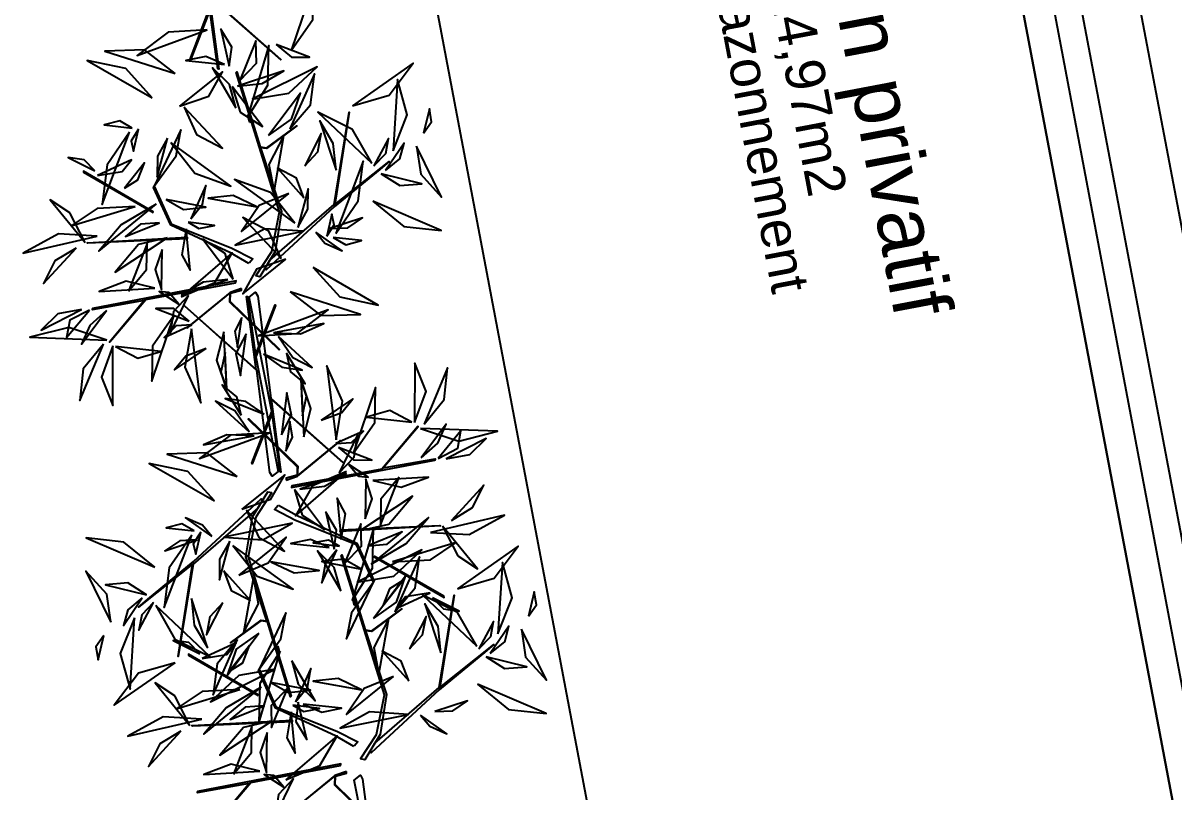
# Model space of a CAD drawing. Header units: centimetres. Extents: x 197412 to 267601, y -375791 to -305433.
# Drawn here: x 205779 to 208763, y -350293 to -348300 of the extents above; entities that cross this region are included whole.
import ezdxf

# ---------------------------------------------------------------- set-up
doc = ezdxf.new("R2010")
doc.units = ezdxf.units.CM
doc.layers.add('3-BAT C-Niveau 0', color=250, linetype='Continuous')
doc.styles.add('Helvetica', font='arial.ttf')

# ---------------------------------------------------------------- blocks, each defined once
blk = doc.blocks.new('Groupe-222-1')
at = {"linetype": 'Continuous', "flags": 128}
blk.add_lwpolyline([(12400.7, -47639.01), (12382, -47622.47), (12384.52, -47641.37), (12384.28, -47641.35), (12382.22, -47626.13), (12377.09, -47639.2), (12377, -47639.03), (12382.16, -47625.7), (12376.33, -47596.03), (12377.94, -47594.76), (12378.49, -47595.73), (12381.89, -47622.18), (12400.52, -47638.83)], close=True, dxfattribs=at)
at = {"linetype": 'Continuous'}
for points in [[(12403.26, -47636.56, -207.25), (12408.87, -47628.51, -205.29), (12409.04, -47619.44, -201.98), (12409.04, -47619.44, -201.98), (12403.26, -47636.56, -207.25)], [(12381.54, -47631.18, -225.36), (12371.42, -47631.81, -224.7), (12363.39, -47637.89, -224), (12363.39, -47637.89, -224), (12381.54, -47631.18, -225.36)], [(12373.19, -47642.56, -220.85), (12365.27, -47636.41, -221.31), (12355.01, -47636.69, -222.56), (12355.01, -47636.69, -222.56), (12373.19, -47642.56, -220.85)], [(12399.4, -47634.98, -215.21), (12403.35, -47638.25, -213.09), (12408.08, -47638.25, -210.46), (12408.08, -47638.25, -210.46), (12399.4, -47634.98, -215.21)], [(12367.25, -47648.85, -220.09), (12360.39, -47641.26, -220.53), (12350.37, -47639.16, -219.34), (12350.37, -47639.16, -219.34), (12367.25, -47648.85, -220.09)], [(12374.34, -47651.01, -210.57), (12381.91, -47648.42, -206.9), (12385.5, -47642.05, -202.54), (12385.5, -47642.05, -202.54), (12374.34, -47651.01, -210.57)], [(12389.38, -47645.77, -200.44), (12395.8, -47645.07, -199.26), (12401.41, -47641.83, -200.49), (12401.41, -47641.83, -200.49), (12389.38, -47645.77, -200.44)], [(12388.03, -47645.85, -200.73), (12390.05, -47652.54, -197.34), (12395.83, -47656.24, -193.77), (12395.83, -47656.24, -193.77), (12388.03, -47645.85, -200.73)], [(12388.03, -47645.85, -200.73), (12390.05, -47652.54, -197.34), (12395.83, -47656.24, -193.77), (12395.83, -47656.24, -193.77), (12388.03, -47645.85, -200.73)], [(12375.57, -47651.25, -217.22), (12378.76, -47658.33, -219.34), (12385.47, -47661.87, -221.55), (12385.47, -47661.87, -221.55), (12375.57, -47651.25, -217.22)], [(12362.07, -47656.65, -213.12), (12358.83, -47654.8, -210.71), (12354.77, -47655.85, -208.62), (12354.77, -47655.85, -208.62), (12362.07, -47656.65, -213.12)], [(12362.07, -47656.65, -213.12), (12358.83, -47654.8, -210.71), (12354.77, -47655.85, -208.62), (12354.77, -47655.85, -208.62), (12362.07, -47656.65, -213.12)], [(12363.72, -47656.98, -212.09), (12361.8, -47659.98, -209.87), (12362.43, -47662.67, -207.1), (12362.43, -47662.67, -207.1), (12363.72, -47656.98, -212.09)], [(12363.72, -47656.98, -212.09), (12361.8, -47659.98, -209.87), (12362.43, -47662.67, -207.1), (12362.43, -47662.67, -207.1), (12363.72, -47656.98, -212.09)], [(12361.42, -47657.71, -212.64), (12355.57, -47666.16, -211.07), (12354.26, -47676.49, -212.06), (12354.26, -47676.49, -212.06), (12361.42, -47657.71, -212.64)], [(12361.42, -47657.71, -212.64), (12355.57, -47666.16, -211.07), (12354.26, -47676.49, -212.06), (12354.26, -47676.49, -212.06), (12361.42, -47657.71, -212.64)], [(12371.25, -47659.29, -204.62), (12368.63, -47663.98, -205.07), (12368.56, -47669.28, -204.23), (12368.56, -47669.28, -204.23), (12371.25, -47659.29, -204.62)], [(12372.06, -47660.38, -204.31), (12378.35, -47668.37, -204.16), (12387.69, -47671.73, -202.67), (12387.69, -47671.73, -202.67), (12372.06, -47660.38, -204.31)]]:
    blk.add_polyline3d(points, dxfattribs=at)
blk = doc.blocks.new('Groupe-223-1')
at = {"linetype": 'Continuous', "flags": 128}
for points in [[(12394.1, -47695.01), (12398.26, -47688.64), (12400.27, -47678.36), (12389.04, -47642.26), (12389.22, -47642.05), (12395.26, -47661.5), (12396.97, -47661.78), (12404.78, -47656.09), (12396.88, -47661.95), (12395.37, -47661.79), (12400.8, -47678.31), (12399.13, -47688.71), (12397.75, -47690.93), (12414.45, -47676.49), (12418.34, -47652.55), (12414.64, -47676.49), (12428.66, -47665.3), (12426.25, -47667.4), (12414.44, -47677.13), (12396.83, -47693.41), (12396.64, -47692.9), (12397.75, -47690.93), (12395.16, -47695.24)], [(12367.53, -47678.56), (12367.53, -47678.37), (12349.44, -47667.85), (12349.48, -47668.11)], [(12350.59, -47686.5), (12350.37, -47686.38), (12376.34, -47684.96), (12376.32, -47685.35)], [(12390.4, -47698.26), (12387.45, -47699.26), (12376.28, -47708.42), (12376.46, -47708.39), (12387.41, -47699.44), (12387.31, -47701.75), (12399.97, -47714.03), (12400.23, -47714.07), (12387.49, -47701.67), (12387.55, -47699.49), (12390.41, -47698.73)], [(12375.56, -47702.69), (12394.25, -47719.23), (12391.73, -47700.33), (12391.97, -47700.35), (12394.04, -47715.57), (12399.16, -47702.5), (12399.25, -47702.67), (12394.1, -47716), (12399.93, -47745.67), (12398.32, -47746.94), (12397.76, -47745.97), (12394.36, -47719.52), (12375.73, -47702.87)], [(12416.81, -47743.49), (12398.12, -47726.95), (12400.64, -47745.85), (12400.4, -47745.83), (12398.33, -47730.6), (12393.21, -47743.68), (12393.12, -47743.51), (12398.27, -47730.18), (12392.44, -47700.51), (12394.05, -47699.24), (12394.61, -47700.21), (12398.01, -47726.66), (12416.64, -47743.31)], [(12401.97, -47747.92), (12404.92, -47746.92), (12416.09, -47737.76), (12415.91, -47737.79), (12404.96, -47746.74), (12405.06, -47744.43), (12392.4, -47732.15), (12392.14, -47732.11), (12404.88, -47744.51), (12404.82, -47746.69), (12401.96, -47747.45)], [(12398.27, -47751.17), (12394.11, -47757.54), (12392.1, -47767.82), (12403.33, -47803.92), (12403.15, -47804.12), (12397.11, -47784.68), (12395.4, -47784.4), (12387.59, -47790.09), (12395.49, -47784.23), (12397, -47784.39), (12391.57, -47767.87), (12393.24, -47757.47), (12394.62, -47755.25), (12377.92, -47769.69), (12374.03, -47793.63), (12377.73, -47769.69), (12363.71, -47780.88), (12366.12, -47778.78), (12377.93, -47769.05), (12395.54, -47752.77), (12395.73, -47753.28), (12394.62, -47755.25), (12397.21, -47750.94)], [(12441.78, -47759.68), (12442, -47759.8), (12416.02, -47761.22), (12416.05, -47760.83)], [(12421.29, -47820.23), (12425.45, -47813.86), (12427.46, -47803.58), (12416.23, -47767.48), (12416.41, -47767.28), (12422.45, -47786.72), (12424.16, -47787), (12431.97, -47781.32), (12424.07, -47787.17), (12422.56, -47787.01), (12427.99, -47803.54), (12426.32, -47813.93), (12424.94, -47816.15), (12441.64, -47801.72), (12445.53, -47777.77), (12441.83, -47801.71), (12455.85, -47790.52), (12453.44, -47792.63), (12441.63, -47802.35), (12424.02, -47818.63), (12423.83, -47818.13), (12424.94, -47816.15), (12422.35, -47820.46)], [(12424.84, -47767.62), (12424.84, -47767.81), (12442.93, -47778.33), (12442.89, -47778.07)], [(12394.72, -47803.78), (12394.72, -47803.59), (12376.63, -47793.07), (12376.67, -47793.34)], [(12377.78, -47811.72), (12377.56, -47811.6), (12403.53, -47810.18), (12403.51, -47810.57)], [(12417.59, -47823.48), (12414.64, -47824.48), (12403.47, -47833.64), (12403.65, -47833.61), (12414.6, -47824.66), (12414.5, -47826.97), (12427.16, -47839.25), (12427.42, -47839.29), (12414.68, -47826.89), (12414.74, -47824.71), (12417.6, -47823.95)], [(12444, -47868.72), (12425.31, -47852.17), (12427.83, -47871.07), (12427.59, -47871.05), (12425.52, -47855.83), (12420.4, -47868.9), (12420.31, -47868.73), (12425.46, -47855.4), (12419.63, -47825.73), (12421.24, -47824.46), (12421.8, -47825.43), (12425.2, -47851.88), (12443.83, -47868.53)]]:
    blk.add_lwpolyline(points, close=True, dxfattribs=at)
for points in [[(12392.34, -47691.76), (12387.55, -47689.02), (12372.07, -47681.88), (12367.6, -47672.08), (12367.77, -47671.74), (12372.14, -47681.48), (12387.92, -47687.78), (12393.36, -47690.59), (12392.44, -47691.72)], [(12351.82, -47703.67), (12365.3, -47701.32), (12356.18, -47712.14), (12356.32, -47712.08), (12365.61, -47701.1), (12388.87, -47696.75), (12389, -47696.31), (12351.83, -47703.45), (12351.71, -47703.69), (12351.78, -47703.68)], [(12440.55, -47742.51), (12427.07, -47744.86), (12436.19, -47734.04), (12436.05, -47734.09), (12426.76, -47745.08), (12403.5, -47749.43), (12403.37, -47749.87), (12440.54, -47742.73), (12440.66, -47742.49), (12440.59, -47742.5)], [(12400.03, -47754.41), (12404.82, -47757.15), (12420.3, -47764.3), (12424.77, -47774.1), (12424.6, -47774.44), (12420.23, -47764.7), (12404.45, -47758.4), (12399.01, -47755.59), (12399.93, -47754.46)], [(12419.53, -47816.99), (12414.74, -47814.25), (12399.26, -47807.1), (12394.79, -47797.3), (12394.96, -47796.96), (12399.33, -47806.7), (12415.11, -47813), (12420.55, -47815.81), (12419.63, -47816.94)], [(12379.01, -47828.89), (12392.49, -47826.54), (12383.37, -47837.36), (12383.51, -47837.31), (12392.8, -47826.32), (12416.06, -47821.97), (12416.19, -47821.53), (12379.02, -47828.67), (12378.9, -47828.91), (12378.97, -47828.9)]]:
    blk.add_lwpolyline(points, dxfattribs=at)
at = {"linetype": 'Continuous'}
for points in [[(12387.23, -47640.66, -183.73), (12387.87, -47635.67, -181.29), (12385.05, -47630.99, -179.52), (12385.05, -47630.99, -179.52), (12387.23, -47640.66, -183.73)], [(12389.94, -47644.37, -194.21), (12394.31, -47639.84, -192.81), (12394.17, -47634.08, -190.06), (12394.17, -47634.08, -190.06), (12389.94, -47644.37, -194.21)], [(12389.94, -47644.37, -194.21), (12394.31, -47639.84, -192.81), (12394.17, -47634.08, -190.06), (12394.17, -47634.08, -190.06), (12389.94, -47644.37, -194.21)], [(12391.93, -47653.91, -206.43), (12397.21, -47645.51, -204.4), (12397.47, -47635.25, -204.36), (12397.47, -47635.25, -204.36), (12391.93, -47653.91, -206.43)], [(12391.93, -47653.91, -206.43), (12397.21, -47645.51, -204.4), (12397.47, -47635.25, -204.36), (12397.47, -47635.25, -204.36), (12391.93, -47653.91, -206.43)], [(12385.98, -47640.17, -183.47), (12381.14, -47638.09, -183.7), (12376.02, -47639.11, -184.07), (12376.02, -47639.11, -184.07), (12385.98, -47640.17, -183.47)], [(12385.98, -47640.17, -183.47), (12381.14, -47638.09, -183.7), (12376.02, -47639.11, -184.07), (12376.02, -47639.11, -184.07), (12385.98, -47640.17, -183.47)], [(12388.95, -47651.4, -199.98), (12387.28, -47645.36, -200.36), (12382.9, -47641.06, -199.46), (12382.9, -47641.06, -199.46), (12388.95, -47651.4, -199.98)], [(12393.19, -47649.2, -194.97), (12402.69, -47647.58, -192.57), (12409.99, -47640.78, -191.31), (12409.99, -47640.78, -191.31), (12393.19, -47649.2, -194.97)], [(12419.18, -47650.88, -215.07), (12428.7, -47648.15, -213.8), (12434.94, -47639.87, -214.42), (12434.94, -47639.87, -214.42), (12419.18, -47650.88, -215.07)], [(12402.97, -47656.89, -201.48), (12408.27, -47650.63, -202.35), (12409.34, -47642.58, -201.76), (12409.34, -47642.58, -201.76), (12402.97, -47656.89, -201.48)], [(12429.7, -47662.55, -228.35), (12433.37, -47653.25, -229.1), (12430.85, -47644.04, -232.12), (12430.85, -47644.04, -232.12), (12429.7, -47662.55, -228.35)], [(12397.44, -47658.57, -207.16), (12403.37, -47654.39, -205.48), (12405.71, -47647.58, -203.83), (12405.71, -47647.58, -203.83), (12397.44, -47658.57, -207.16)], [(12397.44, -47658.57, -207.16), (12403.37, -47654.39, -205.48), (12405.71, -47647.58, -203.83), (12405.71, -47647.58, -203.83), (12397.44, -47658.57, -207.16)], [(12392.45, -47655.15, -203.84), (12392.67, -47655.05, -203.87), (12392.22, -47653.37, -202.04), (12392.01, -47653.47, -202.02), (12392.45, -47655.15, -203.84)], [(12424.2, -47665.75, -228.97), (12419.2, -47657.04, -227.8), (12410.2, -47652.51, -227.09), (12410.2, -47652.51, -227.09), (12424.2, -47665.75, -228.97)], [(12437.63, -47657.99, -211.21), (12439.69, -47655.04, -209.03), (12439.12, -47651.65, -206.71), (12439.12, -47651.65, -206.71), (12437.63, -47657.99, -211.21)], [(12437.63, -47657.99, -211.21), (12439.69, -47655.04, -209.03), (12439.12, -47651.65, -206.71), (12439.12, -47651.65, -206.71), (12437.63, -47657.99, -211.21)], [(12367.77, -47671.74, -197.23), (12373.44, -47663.86, -194.28), (12374.71, -47657.12, -188.42), (12374.71, -47657.12, -188.42), (12367.77, -47671.74, -197.23)], [(12414.93, -47667.54, -196.26), (12414.21, -47660.67, -195.05), (12410.73, -47654.82, -196.39), (12410.73, -47654.82, -196.39), (12414.93, -47667.54, -196.26)], [(12401.4, -47658.63, -188.89), (12397.53, -47666.13, -185.79), (12398.84, -47673.09, -181.22), (12398.84, -47673.09, -181.22), (12401.4, -47658.63, -188.89)], [(12406.8, -47666.42, -195.33), (12410.18, -47662.81, -195.1), (12411.06, -47658.09, -194.26), (12411.06, -47658.09, -194.26), (12406.8, -47666.42, -195.33)], [(12424.74, -47666.48, -229.3), (12427.83, -47663.28, -228.25), (12428.53, -47659.34, -226.49), (12428.53, -47659.34, -226.49), (12424.74, -47666.48, -229.3)], [(12427.71, -47667.69, -232.75), (12431.45, -47664.62, -233.5), (12432.55, -47660.57, -235.42), (12432.55, -47660.57, -235.42), (12427.71, -47667.69, -232.75)], [(12435.8, -47661.38, -212.86), (12436.86, -47668.65, -209.91), (12442.27, -47674.61, -208.14), (12442.27, -47674.61, -208.14), (12435.8, -47661.38, -212.86)], [(12435.8, -47661.38, -212.86), (12436.86, -47668.65, -209.91), (12442.27, -47674.61, -208.14), (12442.27, -47674.61, -208.14), (12435.8, -47661.38, -212.86)], [(12352.41, -47667.75, -211.6), (12349.6, -47664.86, -211.07), (12345.5, -47664.28, -211.1), (12345.5, -47664.28, -211.1), (12352.41, -47667.75, -211.6)], [(12353.05, -47668.99, -202.5), (12359.45, -47667.97, -200.11), (12361.87, -47664.92, -195.35), (12361.87, -47664.92, -195.35), (12353.05, -47668.99, -202.5)], [(12360.1, -47672.23, -218.46), (12363.56, -47670.08, -216.39), (12365.29, -47665.64, -215.43), (12365.29, -47665.64, -215.43), (12360.1, -47672.23, -218.46)], [(12414.84, -47683.99, -212.64), (12420.69, -47675.54, -211.07), (12421.99, -47665.21, -212.06), (12421.99, -47665.21, -212.06), (12414.84, -47683.99, -212.64)], [(12414.84, -47683.99, -212.64), (12420.69, -47675.54, -211.07), (12421.99, -47665.21, -212.06), (12421.99, -47665.21, -212.06), (12414.84, -47683.99, -212.64)], [(12406.56, -47674.72, -184.69), (12404.64, -47669.65, -183.17), (12399.72, -47667.09, -181.63), (12399.72, -47667.09, -181.63), (12406.56, -47674.72, -184.69)], [(12426.61, -47668.5, -232.48), (12431.42, -47671.57, -232.45), (12437.18, -47671.1, -231.83), (12437.18, -47671.1, -231.83), (12426.61, -47668.5, -232.48)], [(12377.25, -47680.2, -202.12), (12380.29, -47676.37, -201.54), (12381.16, -47671.57, -202.14), (12381.16, -47671.57, -202.14), (12377.25, -47680.2, -202.12)], [(12404.2, -47681.32, -204.31), (12397.9, -47673.33, -204.16), (12388.56, -47669.97, -202.67), (12388.56, -47669.97, -202.67), (12404.2, -47681.32, -204.31)], [(12349.87, -47686.3, -214.21), (12345.91, -47678.62, -211.43), (12340.82, -47675.24, -206.15), (12340.82, -47675.24, -206.15), (12349.87, -47686.3, -214.21)], [(12370.85, -47675.19, -199.77), (12375.42, -47677.74, -197.57), (12381.13, -47677.16, -196.35), (12381.13, -47677.16, -196.35), (12370.85, -47675.19, -199.77)], [(12394.37, -47677.06, -185.42), (12388.27, -47674.19, -185.31), (12381.8, -47674.83, -184.01), (12381.8, -47674.83, -184.01), (12394.37, -47677.06, -185.42)], [(12402.65, -47673.61, -205.3), (12395.01, -47676.76, -204.92), (12390.42, -47683.47, -203.9), (12390.42, -47683.47, -203.9), (12402.65, -47673.61, -205.3)], [(12405, -47682.41, -204.62), (12407.62, -47677.72, -205.07), (12407.7, -47672.42, -204.23), (12407.7, -47672.42, -204.23), (12405, -47682.41, -204.62)], [(12362.81, -47677.03, -221.24), (12353, -47677.53, -218.96), (12346.28, -47682.03, -214.31), (12346.28, -47682.03, -214.31), (12362.81, -47677.03, -221.24)], [(12368.33, -47676.43, -210.1), (12359.25, -47681.76, -209.96), (12353.46, -47688.57, -205.95), (12353.46, -47688.57, -205.95), (12368.33, -47676.43, -210.1)], [(12424.44, -47675.64, -223.66), (12432.46, -47682.19, -222.36), (12442.21, -47683.26, -219.58), (12442.21, -47683.26, -219.58), (12424.44, -47675.64, -223.66)], [(12369.17, -47681.24, -207.72), (12364.2, -47681.62, -206.62), (12360.3, -47684.81, -205.86), (12360.3, -47684.81, -205.86), (12369.17, -47681.24, -207.72)], [(12376.55, -47681.1, -202.35), (12379.37, -47682.69, -200.21), (12383.42, -47681.97, -199.09), (12383.42, -47681.97, -199.09), (12376.55, -47681.1, -202.35)], [(12400.69, -47690.45, -217.22), (12397.5, -47683.37, -219.34), (12390.79, -47679.83, -221.55), (12390.79, -47679.83, -221.55), (12400.69, -47690.45, -217.22)], [(12412.53, -47684.72, -212.09), (12414.46, -47681.72, -209.87), (12413.82, -47679.03, -207.1), (12413.82, -47679.03, -207.1), (12412.53, -47684.72, -212.09)], [(12412.53, -47684.72, -212.09), (12414.46, -47681.72, -209.87), (12413.82, -47679.03, -207.1), (12413.82, -47679.03, -207.1), (12412.53, -47684.72, -212.09)], [(12413.34, -47682.74, -172.05), (12417.98, -47682.53, -171.7), (12421.82, -47679.91, -172.02), (12421.82, -47679.91, -172.02), (12413.34, -47682.74, -172.05)], [(12413.34, -47682.74, -172.05), (12417.98, -47682.53, -171.7), (12421.82, -47679.91, -172.02), (12421.82, -47679.91, -172.02), (12413.34, -47682.74, -172.05)], [(12352.96, -47684.67, -223.19), (12342.95, -47684.1, -225.59), (12333.78, -47689.12, -225.79), (12333.78, -47689.12, -225.79), (12352.96, -47684.67, -223.19)], [(12352.96, -47684.67, -223.19), (12342.95, -47684.1, -225.59), (12333.78, -47689.12, -225.79), (12333.78, -47689.12, -225.79), (12352.96, -47684.67, -223.19)], [(12376.09, -47682.81, -198.87), (12374.98, -47689.54, -195.41), (12377.12, -47693.55, -190.33), (12377.12, -47693.55, -190.33), (12376.09, -47682.81, -198.87)], [(12406.51, -47683.44, -176.08), (12396.43, -47682.77, -174.79), (12388.8, -47687.04, -170.69), (12388.8, -47687.04, -170.69), (12406.51, -47683.44, -176.08)], [(12409.64, -47683.63, -171.59), (12412.04, -47686.54, -169.03), (12416.49, -47688.49, -167.96), (12416.49, -47688.49, -167.96), (12409.64, -47683.63, -171.59)], [(12371.13, -47685.16, -233.25), (12363.75, -47686.83, -238.65), (12357.63, -47694.05, -241.93), (12357.63, -47694.05, -241.93), (12371.13, -47685.16, -233.25)], [(12361.12, -47698.99, -189.87), (12365.82, -47693.34, -186.93), (12365.93, -47686.56, -183.27), (12365.93, -47686.56, -183.27), (12361.12, -47698.99, -189.87)], [(12388.22, -47695.85, -200.73), (12386.21, -47689.16, -197.34), (12380.42, -47685.46, -193.77), (12380.42, -47685.46, -193.77), (12388.22, -47695.85, -200.73)], [(12388.22, -47695.85, -200.73), (12386.21, -47689.16, -197.34), (12380.42, -47685.46, -193.77), (12380.42, -47685.46, -193.77), (12388.22, -47695.85, -200.73)], [(12414.19, -47685.05, -213.12), (12417.42, -47686.9, -210.71), (12421.48, -47685.85, -208.62), (12421.48, -47685.85, -208.62), (12414.19, -47685.05, -213.12)], [(12414.19, -47685.05, -213.12), (12417.42, -47686.9, -210.71), (12421.48, -47685.85, -208.62), (12421.48, -47685.85, -208.62), (12414.19, -47685.05, -213.12)], [(12347.52, -47687.78, -215.73), (12342.05, -47691.13, -216.78), (12339.11, -47696.96, -215.22), (12339.11, -47696.96, -215.22), (12347.52, -47687.78, -215.73)], [(12347.52, -47687.78, -215.73), (12342.05, -47691.13, -216.78), (12339.11, -47696.96, -215.22), (12339.11, -47696.96, -215.22), (12347.52, -47687.78, -215.73)], [(12369.86, -47688.17, -229.03), (12368.07, -47693.36, -227.48), (12369.69, -47698.51, -225.66), (12369.69, -47698.51, -225.66), (12369.86, -47688.17, -229.03)], [(12374.75, -47700.45, -178.9), (12383.52, -47696.74, -176.01), (12388, -47689.01, -172.29), (12388, -47689.01, -172.29), (12374.75, -47700.45, -178.9)], [(12374.75, -47700.45, -178.9), (12383.52, -47696.74, -176.01), (12388, -47689.01, -172.29), (12388, -47689.01, -172.29), (12374.75, -47700.45, -178.9)], [(12401.91, -47690.69, -210.57), (12394.34, -47693.28, -206.9), (12390.75, -47699.65, -202.54), (12390.75, -47699.65, -202.54), (12401.91, -47690.69, -210.57)], [(12409, -47692.85, -220.09), (12415.87, -47700.44, -220.53), (12425.88, -47702.54, -219.34), (12425.88, -47702.54, -219.34), (12409, -47692.85, -220.09)], [(12386.87, -47695.93, -200.44), (12380.46, -47696.63, -199.26), (12374.84, -47699.87, -200.49), (12374.84, -47699.87, -200.49), (12386.87, -47695.93, -200.44)], [(12367.94, -47698.15, -200.41), (12360.55, -47696.37, -200.32), (12353.48, -47699.01, -200.54), (12353.48, -47699.01, -200.54), (12367.94, -47698.15, -200.41)], [(12374.17, -47702.32, -177.75), (12371.59, -47699.28, -175.38), (12369.1, -47699.02, -172.12), (12369.1, -47699.02, -172.12), (12374.17, -47702.32, -177.75)], [(12403.06, -47699.14, -220.85), (12410.98, -47705.29, -221.31), (12421.24, -47705.01, -222.56), (12421.24, -47705.01, -222.56), (12403.06, -47699.14, -220.85)], [(12376.67, -47700.11, -207.06), (12372.78, -47704.23, -208.24), (12371.92, -47709.94, -209.24), (12371.92, -47709.94, -209.24), (12376.67, -47700.11, -207.06)], [(12348.92, -47703.73, -174.84), (12342.8, -47704.87, -175.45), (12338.49, -47709.05, -176.76), (12338.49, -47709.05, -176.76), (12348.92, -47703.73, -174.84)], [(12350.99, -47703.86, -174.58), (12345.91, -47706.5, -172.2), (12345.09, -47711, -168.43), (12345.09, -47711, -168.43), (12350.99, -47703.86, -174.58)], [(12355.4, -47703.98, -186.97), (12351.1, -47707.82, -187.38), (12348.93, -47712.71, -185.5), (12348.93, -47712.71, -185.5), (12355.4, -47703.98, -186.97)], [(12373, -47705.14, -207.25), (12367.38, -47713.19, -205.29), (12367.21, -47722.26, -201.98), (12367.21, -47722.26, -201.98), (12373, -47705.14, -207.25)], [(12376.85, -47706.72, -215.21), (12372.9, -47703.46, -213.09), (12368.17, -47703.45, -210.46), (12368.17, -47703.45, -210.46), (12376.85, -47706.72, -215.21)], [(12394.71, -47710.52, -225.36), (12404.83, -47709.89, -224.7), (12412.87, -47703.81, -224), (12412.87, -47703.81, -224), (12394.71, -47710.52, -225.36)], [(12377.5, -47707.71, -179.83), (12373.46, -47707.96, -178.67), (12370.37, -47710.93, -177.99), (12370.37, -47710.93, -177.99), (12377.5, -47707.71, -179.83)], [(12390.48, -47705.76, -197.01), (12388.72, -47709.36, -196.39), (12389.41, -47713.43, -196.61), (12389.41, -47713.43, -196.61), (12390.48, -47705.76, -197.01)], [(12398.7, -47709.73, -183.78), (12405.73, -47710.01, -183.14), (12411.79, -47707.37, -184.94), (12411.79, -47707.37, -184.94), (12398.7, -47709.73, -183.78)], [(12355.53, -47711.64, -186.41), (12345.66, -47708.34, -187.61), (12335.56, -47710.9, -186.97), (12335.56, -47710.9, -186.97), (12355.53, -47711.64, -186.41)], [(12377.42, -47708.7, -179.52), (12375.75, -47718.68, -178.73), (12379.87, -47727.87, -177.91), (12379.87, -47727.87, -177.91), (12377.42, -47708.7, -179.52)], [(12385.79, -47709.48, -247.3), (12383.96, -47716.84, -244.69), (12386.61, -47724.6, -243.35), (12386.61, -47724.6, -243.35), (12385.79, -47709.48, -247.3)], [(12385.79, -47709.48, -247.3), (12383.96, -47716.84, -244.69), (12386.61, -47724.6, -243.35), (12386.61, -47724.6, -243.35), (12385.79, -47709.48, -247.3)], [(12391.61, -47709.98, -186.16), (12388.97, -47715.11, -185.75), (12390.18, -47720.85, -185.13), (12390.18, -47720.85, -185.13), (12391.61, -47709.98, -186.16)], [(12399.97, -47710.74, -176.88), (12403.7, -47716.16, -176.9), (12408.74, -47718.71, -174.04), (12408.74, -47718.71, -174.04), (12399.97, -47710.74, -176.88)], [(12354.63, -47712.73, -186.4), (12349.38, -47719.12, -186.75), (12348.54, -47727.32, -187), (12348.54, -47727.32, -187), (12354.63, -47712.73, -186.4)], [(12357.08, -47713.14, -182.25), (12354.11, -47721.21, -178.08), (12357.02, -47728.6, -173.29), (12357.02, -47728.6, -173.29), (12357.08, -47713.14, -182.25)], [(12357.78, -47713.3, -181.99), (12363.52, -47716.3, -181.12), (12369.52, -47714.57, -179.03), (12369.52, -47714.57, -179.03), (12357.78, -47713.3, -181.99)], [(12381.28, -47713.82, -210.84), (12375.95, -47715.77, -209.98), (12373.06, -47719.32, -207.2), (12373.06, -47719.32, -207.2), (12381.28, -47713.82, -210.84)], [(12386.17, -47714.89, -223.21), (12385.07, -47719.98, -222.61), (12386.61, -47724.41, -220.88), (12386.61, -47724.41, -220.88), (12386.17, -47714.89, -223.21)], [(12386.17, -47714.89, -223.21), (12385.07, -47719.98, -222.61), (12386.61, -47724.41, -220.88), (12386.61, -47724.41, -220.88), (12386.17, -47714.89, -223.21)], [(12396.12, -47715.3, -228.81), (12400.85, -47718.62, -229.15), (12406.18, -47719.42, -227.32), (12406.18, -47719.42, -227.32), (12396.12, -47715.3, -228.81)], [(12402.05, -47715.05, -161.32), (12403.13, -47719.87, -161.24), (12406.95, -47722.98, -160.95), (12406.95, -47722.98, -160.95), (12402.05, -47715.05, -161.32)], [(12414.95, -47737.48, -179.52), (12416.62, -47727.5, -178.73), (12412.5, -47718.31, -177.91), (12412.5, -47718.31, -177.91), (12414.95, -47737.48, -179.52)], [(12435.29, -47733.04, -182.25), (12438.26, -47724.97, -178.08), (12435.35, -47717.58, -173.29), (12435.35, -47717.58, -173.29), (12435.29, -47733.04, -182.25)], [(12437.74, -47733.45, -186.4), (12442.99, -47727.06, -186.75), (12443.83, -47718.86, -187), (12443.83, -47718.86, -187), (12437.74, -47733.45, -186.4)], [(12406.58, -47736.7, -247.3), (12408.41, -47729.34, -244.69), (12405.76, -47721.57, -243.35), (12405.76, -47721.57, -243.35), (12406.58, -47736.7, -247.3)], [(12406.58, -47736.7, -247.3), (12408.41, -47729.34, -244.69), (12405.76, -47721.57, -243.35), (12405.76, -47721.57, -243.35), (12406.58, -47736.7, -247.3)], [(12406.2, -47731.29, -223.21), (12407.3, -47726.2, -222.61), (12405.76, -47721.77, -220.88), (12405.76, -47721.77, -220.88), (12406.2, -47731.29, -223.21)], [(12406.2, -47731.29, -223.21), (12407.3, -47726.2, -222.61), (12405.76, -47721.77, -220.88), (12405.76, -47721.77, -220.88), (12406.2, -47731.29, -223.21)], [(12390.32, -47731.13, -161.32), (12389.24, -47726.31, -161.24), (12385.42, -47723.2, -160.95), (12385.42, -47723.2, -160.95), (12390.32, -47731.13, -161.32)], [(12400.76, -47736.2, -186.16), (12403.4, -47731.07, -185.75), (12402.19, -47725.33, -185.13), (12402.19, -47725.33, -185.13), (12400.76, -47736.2, -186.16)], [(12419.37, -47741.04, -207.25), (12424.99, -47732.99, -205.29), (12425.16, -47723.92, -201.98), (12425.16, -47723.92, -201.98), (12419.37, -47741.04, -207.25)], [(12392.4, -47735.44, -176.88), (12388.67, -47730.02, -176.9), (12383.63, -47727.47, -174.04), (12383.63, -47727.47, -174.04), (12392.4, -47735.44, -176.88)], [(12396.25, -47730.88, -228.81), (12391.52, -47727.56, -229.15), (12386.19, -47726.76, -227.32), (12386.19, -47726.76, -227.32), (12396.25, -47730.88, -228.81)], [(12411.09, -47732.36, -210.84), (12416.42, -47730.41, -209.98), (12419.31, -47726.86, -207.2), (12419.31, -47726.86, -207.2), (12411.09, -47732.36, -210.84)], [(12434.59, -47732.88, -181.99), (12428.85, -47729.88, -181.12), (12422.85, -47731.61, -179.03), (12422.85, -47731.61, -179.03), (12434.59, -47732.88, -181.99)], [(12401.89, -47740.42, -197.01), (12403.65, -47736.82, -196.39), (12402.96, -47732.75, -196.61), (12402.96, -47732.75, -196.61), (12401.89, -47740.42, -197.01)], [(12436.84, -47734.54, -186.41), (12446.71, -47737.84, -187.61), (12456.81, -47735.28, -186.97), (12456.81, -47735.28, -186.97), (12436.84, -47734.54, -186.41)], [(12436.97, -47742.2, -186.97), (12441.27, -47738.36, -187.38), (12443.44, -47733.47, -185.5), (12443.44, -47733.47, -185.5), (12436.97, -47742.2, -186.97)], [(12397.66, -47735.66, -225.36), (12387.54, -47736.29, -224.7), (12379.5, -47742.37, -224), (12379.5, -47742.37, -224), (12397.66, -47735.66, -225.36)], [(12393.67, -47736.45, -183.78), (12386.64, -47736.17, -183.14), (12380.58, -47738.81, -184.94), (12380.58, -47738.81, -184.94), (12393.67, -47736.45, -183.78)], [(12414.87, -47738.47, -179.83), (12418.91, -47738.22, -178.67), (12422, -47735.25, -177.99), (12422, -47735.25, -177.99), (12414.87, -47738.47, -179.83)], [(12415.7, -47746.07, -207.06), (12419.59, -47741.95, -208.24), (12420.45, -47736.24, -209.24), (12420.45, -47736.24, -209.24), (12415.7, -47746.07, -207.06)], [(12441.38, -47742.32, -174.58), (12446.46, -47739.68, -172.2), (12447.28, -47735.18, -168.43), (12447.28, -47735.18, -168.43), (12441.38, -47742.32, -174.58)], [(12443.45, -47742.45, -174.84), (12449.57, -47741.31, -175.45), (12453.88, -47737.13, -176.76), (12453.88, -47737.13, -176.76), (12443.45, -47742.45, -174.84)], [(12389.31, -47747.04, -220.85), (12381.39, -47740.89, -221.31), (12371.13, -47741.17, -222.56), (12371.13, -47741.17, -222.56), (12389.31, -47747.04, -220.85)], [(12415.52, -47739.46, -215.21), (12419.47, -47742.72, -213.09), (12424.2, -47742.73, -210.46), (12424.2, -47742.73, -210.46), (12415.52, -47739.46, -215.21)], [(12383.37, -47753.33, -220.09), (12376.5, -47745.74, -220.53), (12366.49, -47743.64, -219.34), (12366.49, -47743.64, -219.34), (12383.37, -47753.33, -220.09)], [(12418.2, -47743.86, -177.75), (12420.78, -47746.9, -175.38), (12423.27, -47747.16, -172.12), (12423.27, -47747.16, -172.12), (12418.2, -47743.86, -177.75)], [(12390.46, -47755.49, -210.57), (12398.03, -47752.9, -206.9), (12401.62, -47746.53, -202.54), (12401.62, -47746.53, -202.54), (12390.46, -47755.49, -210.57)], [(12417.62, -47745.73, -178.9), (12408.85, -47749.44, -176.01), (12404.37, -47757.17, -172.29), (12404.37, -47757.17, -172.29), (12417.62, -47745.73, -178.9)], [(12417.62, -47745.73, -178.9), (12408.85, -47749.44, -176.01), (12404.37, -47757.17, -172.29), (12404.37, -47757.17, -172.29), (12417.62, -47745.73, -178.9)], [(12405.5, -47750.25, -200.44), (12411.91, -47749.55, -199.26), (12417.52, -47746.31, -200.49), (12417.52, -47746.31, -200.49), (12405.5, -47750.25, -200.44)], [(12422.51, -47758.01, -229.03), (12424.3, -47752.82, -227.48), (12422.68, -47747.67, -225.66), (12422.68, -47747.67, -225.66), (12422.51, -47758.01, -229.03)], [(12424.43, -47748.03, -200.41), (12431.82, -47749.81, -200.32), (12438.89, -47747.17, -200.54), (12438.89, -47747.17, -200.54), (12424.43, -47748.03, -200.41)], [(12431.25, -47747.19, -189.87), (12426.55, -47752.84, -186.93), (12426.44, -47759.61, -183.27), (12426.44, -47759.61, -183.27), (12431.25, -47747.19, -189.87)], [(12444.85, -47758.4, -215.73), (12450.32, -47755.05, -216.78), (12453.26, -47749.22, -215.22), (12453.26, -47749.22, -215.22), (12444.85, -47758.4, -215.73)], [(12444.85, -47758.4, -215.73), (12450.32, -47755.05, -216.78), (12453.26, -47749.22, -215.22), (12453.26, -47749.22, -215.22), (12444.85, -47758.4, -215.73)], [(12404.15, -47750.33, -200.73), (12406.16, -47757.02, -197.34), (12411.95, -47760.72, -193.77), (12411.95, -47760.72, -193.77), (12404.15, -47750.33, -200.73)], [(12404.15, -47750.33, -200.73), (12406.16, -47757.02, -197.34), (12411.95, -47760.72, -193.77), (12411.95, -47760.72, -193.77), (12404.15, -47750.33, -200.73)], [(12416.28, -47763.37, -198.87), (12417.39, -47756.64, -195.41), (12415.25, -47752.63, -190.33), (12415.25, -47752.63, -190.33), (12416.28, -47763.37, -198.87)], [(12421.24, -47761.02, -233.25), (12428.62, -47759.35, -238.65), (12434.74, -47752.13, -241.93), (12434.74, -47752.13, -241.93), (12421.24, -47761.02, -233.25)], [(12391.68, -47755.73, -217.22), (12394.87, -47762.81, -219.34), (12401.58, -47766.35, -221.55), (12401.58, -47766.35, -221.55), (12391.68, -47755.73, -217.22)], [(12382.73, -47762.55, -171.59), (12380.33, -47759.64, -169.03), (12375.88, -47757.69, -167.96), (12375.88, -47757.69, -167.96), (12382.73, -47762.55, -171.59)], [(12414.42, -47765.88, -183.73), (12415.06, -47760.89, -181.29), (12412.24, -47756.21, -179.52), (12412.24, -47756.21, -179.52), (12414.42, -47765.88, -183.73)], [(12424.04, -47769.75, -210.1), (12433.12, -47764.41, -209.96), (12438.91, -47757.61, -205.95), (12438.91, -47757.61, -205.95), (12424.04, -47769.75, -210.1)], [(12439.41, -47761.51, -223.19), (12449.42, -47762.08, -225.59), (12458.59, -47757.06, -225.79), (12458.59, -47757.06, -225.79), (12439.41, -47761.51, -223.19)], [(12439.41, -47761.51, -223.19), (12449.42, -47762.08, -225.59), (12458.59, -47757.06, -225.79), (12458.59, -47757.06, -225.79), (12439.41, -47761.51, -223.19)], [(12378.18, -47761.13, -213.12), (12374.95, -47759.28, -210.71), (12370.89, -47760.33, -208.62), (12370.89, -47760.33, -208.62), (12378.18, -47761.13, -213.12)], [(12378.18, -47761.13, -213.12), (12374.95, -47759.28, -210.71), (12370.89, -47760.33, -208.62), (12370.89, -47760.33, -208.62), (12378.18, -47761.13, -213.12)], [(12379.84, -47761.46, -212.09), (12377.91, -47764.46, -209.87), (12378.55, -47767.15, -207.1), (12378.55, -47767.15, -207.1), (12379.84, -47761.46, -212.09)], [(12379.84, -47761.46, -212.09), (12377.91, -47764.46, -209.87), (12378.55, -47767.15, -207.1), (12378.55, -47767.15, -207.1), (12379.84, -47761.46, -212.09)], [(12385.86, -47762.74, -176.08), (12395.94, -47763.41, -174.79), (12403.57, -47759.14, -170.69), (12403.57, -47759.14, -170.69), (12385.86, -47762.74, -176.08)], [(12417.13, -47769.59, -194.21), (12421.5, -47765.06, -192.81), (12421.36, -47759.3, -190.06), (12421.36, -47759.3, -190.06), (12417.13, -47769.59, -194.21)], [(12417.13, -47769.59, -194.21), (12421.5, -47765.06, -192.81), (12421.36, -47759.3, -190.06), (12421.36, -47759.3, -190.06), (12417.13, -47769.59, -194.21)], [(12419.12, -47779.13, -206.43), (12424.4, -47770.73, -204.4), (12424.66, -47760.47, -204.36), (12424.66, -47760.47, -204.36), (12419.12, -47779.13, -206.43)], [(12419.12, -47779.13, -206.43), (12424.4, -47770.73, -204.4), (12424.66, -47760.47, -204.36), (12424.66, -47760.47, -204.36), (12419.12, -47779.13, -206.43)], [(12423.2, -47764.94, -207.72), (12428.17, -47764.56, -206.62), (12432.07, -47761.37, -205.86), (12432.07, -47761.37, -205.86), (12423.2, -47764.94, -207.72)], [(12442.5, -47759.88, -214.21), (12446.46, -47767.56, -211.43), (12451.55, -47770.94, -206.15), (12451.55, -47770.94, -206.15), (12442.5, -47759.88, -214.21)], [(12367.93, -47770.54, -223.66), (12359.91, -47763.99, -222.36), (12350.16, -47762.92, -219.58), (12350.16, -47762.92, -219.58), (12367.93, -47770.54, -223.66)], [(12377.53, -47762.18, -212.64), (12371.68, -47770.64, -211.07), (12370.38, -47780.97, -212.06), (12370.38, -47780.97, -212.06), (12377.53, -47762.18, -212.64)], [(12377.53, -47762.18, -212.64), (12371.68, -47770.64, -211.07), (12370.38, -47780.97, -212.06), (12370.38, -47780.97, -212.06), (12377.53, -47762.18, -212.64)], [(12379.03, -47763.44, -172.05), (12374.39, -47763.65, -171.7), (12370.55, -47766.27, -172.02), (12370.55, -47766.27, -172.02), (12379.03, -47763.44, -172.05)], [(12379.03, -47763.44, -172.05), (12374.39, -47763.65, -171.7), (12370.55, -47766.27, -172.02), (12370.55, -47766.27, -172.02), (12379.03, -47763.44, -172.05)], [(12387.37, -47763.77, -204.62), (12384.75, -47768.46, -205.07), (12384.67, -47773.76, -204.23), (12384.67, -47773.76, -204.23), (12387.37, -47763.77, -204.62)], [(12389.72, -47772.57, -205.3), (12397.36, -47769.42, -204.92), (12401.95, -47762.71, -203.9), (12401.95, -47762.71, -203.9), (12389.72, -47772.57, -205.3)], [(12413.17, -47765.39, -183.47), (12408.33, -47763.32, -183.7), (12403.21, -47764.33, -184.07), (12403.21, -47764.33, -184.07), (12413.17, -47765.39, -183.47)], [(12413.17, -47765.39, -183.47), (12408.33, -47763.32, -183.7), (12403.21, -47764.33, -184.07), (12403.21, -47764.33, -184.07), (12413.17, -47765.39, -183.47)], [(12415.82, -47765.08, -202.35), (12413, -47763.49, -200.21), (12408.95, -47764.21, -199.09), (12408.95, -47764.21, -199.09), (12415.82, -47765.08, -202.35)], [(12429.56, -47769.15, -221.24), (12439.37, -47768.65, -218.96), (12446.09, -47764.15, -214.31), (12446.09, -47764.15, -214.31), (12429.56, -47769.15, -221.24)], [(12388.17, -47764.86, -204.31), (12394.47, -47772.85, -204.16), (12403.81, -47776.21, -202.67), (12403.81, -47776.21, -202.67), (12388.17, -47764.86, -204.31)], [(12416.14, -47776.62, -199.98), (12414.47, -47770.58, -200.36), (12410.09, -47766.28, -199.46), (12410.09, -47766.28, -199.46), (12416.14, -47776.62, -199.98)], [(12415.12, -47765.98, -202.12), (12412.08, -47769.81, -201.54), (12411.21, -47774.61, -202.14), (12411.21, -47774.61, -202.14), (12415.12, -47765.98, -202.12)], [(12420.38, -47774.42, -194.97), (12429.88, -47772.8, -192.57), (12437.18, -47766, -191.31), (12437.18, -47766, -191.31), (12420.38, -47774.42, -194.97)], [(12446.37, -47776.1, -215.07), (12455.89, -47773.37, -213.8), (12462.13, -47765.1, -214.42), (12462.13, -47765.1, -214.42), (12446.37, -47776.1, -215.07)], [(12398, -47769.12, -185.42), (12404.1, -47771.99, -185.31), (12410.57, -47771.35, -184.01), (12410.57, -47771.35, -184.01), (12398, -47769.12, -185.42)], [(12421.52, -47770.99, -199.77), (12416.95, -47768.44, -197.57), (12411.24, -47769.02, -196.35), (12411.24, -47769.02, -196.35), (12421.52, -47770.99, -199.77)], [(12430.16, -47782.11, -201.48), (12435.46, -47775.85, -202.35), (12436.53, -47767.81, -201.76), (12436.53, -47767.81, -201.76), (12430.16, -47782.11, -201.48)], [(12456.89, -47787.78, -228.35), (12460.56, -47778.47, -229.1), (12458.04, -47769.26, -232.12), (12458.04, -47769.26, -232.12), (12456.89, -47787.78, -228.35)], [(12356.57, -47784.8, -212.86), (12355.51, -47777.53, -209.91), (12350.1, -47771.57, -208.14), (12350.1, -47771.57, -208.14), (12356.57, -47784.8, -212.86)], [(12356.57, -47784.8, -212.86), (12355.51, -47777.53, -209.91), (12350.1, -47771.57, -208.14), (12350.1, -47771.57, -208.14), (12356.57, -47784.8, -212.86)], [(12385.81, -47771.46, -184.69), (12387.73, -47776.53, -183.17), (12392.65, -47779.09, -181.63), (12392.65, -47779.09, -181.63), (12385.81, -47771.46, -184.69)], [(12390.97, -47787.55, -188.89), (12394.84, -47780.05, -185.79), (12393.53, -47773.09, -181.22), (12393.53, -47773.09, -181.22), (12390.97, -47787.55, -188.89)], [(12424.63, -47783.79, -207.16), (12430.56, -47779.61, -205.48), (12432.9, -47772.8, -203.83), (12432.9, -47772.8, -203.83), (12424.63, -47783.79, -207.16)], [(12424.63, -47783.79, -207.16), (12430.56, -47779.61, -205.48), (12432.9, -47772.8, -203.83), (12432.9, -47772.8, -203.83), (12424.63, -47783.79, -207.16)], [(12365.76, -47777.68, -232.48), (12360.95, -47774.61, -232.45), (12355.19, -47775.08, -231.83), (12355.19, -47775.08, -231.83), (12365.76, -47777.68, -232.48)], [(12424.6, -47774.44, -197.23), (12418.93, -47782.32, -194.28), (12417.66, -47789.06, -188.42), (12417.66, -47789.06, -188.42), (12424.6, -47774.44, -197.23)], [(12432.27, -47773.95, -218.46), (12428.81, -47776.1, -216.39), (12427.08, -47780.54, -215.43), (12427.08, -47780.54, -215.43), (12432.27, -47773.95, -218.46)], [(12364.66, -47778.49, -232.75), (12360.92, -47781.56, -233.5), (12359.82, -47785.61, -235.42), (12359.82, -47785.61, -235.42), (12364.66, -47778.49, -232.75)], [(12367.63, -47779.7, -229.3), (12364.54, -47782.9, -228.25), (12363.84, -47786.84, -226.49), (12363.84, -47786.84, -226.49), (12367.63, -47779.7, -229.3)], [(12377.44, -47778.64, -196.26), (12378.16, -47785.51, -195.05), (12381.64, -47791.36, -196.39), (12381.64, -47791.36, -196.39), (12377.44, -47778.64, -196.26)], [(12419.64, -47780.37, -203.84), (12419.86, -47780.27, -203.87), (12419.41, -47778.59, -202.04), (12419.2, -47778.69, -202.02), (12419.64, -47780.37, -203.84)], [(12439.32, -47777.19, -202.5), (12432.92, -47778.21, -200.11), (12430.5, -47781.26, -195.35), (12430.5, -47781.26, -195.35), (12439.32, -47777.19, -202.5)], [(12451.39, -47790.98, -228.97), (12446.39, -47782.26, -227.8), (12437.39, -47777.73, -227.09), (12437.39, -47777.73, -227.09), (12451.39, -47790.98, -228.97)], [(12439.96, -47778.43, -211.6), (12442.77, -47781.32, -211.07), (12446.87, -47781.9, -211.1), (12446.87, -47781.9, -211.1), (12439.96, -47778.43, -211.6)], [(12464.82, -47783.21, -211.21), (12466.88, -47780.26, -209.03), (12466.31, -47776.88, -206.71), (12466.31, -47776.88, -206.71), (12464.82, -47783.21, -211.21)], [(12464.82, -47783.21, -211.21), (12466.88, -47780.26, -209.03), (12466.31, -47776.88, -206.71), (12466.31, -47776.88, -206.71), (12464.82, -47783.21, -211.21)], [(12368.17, -47780.43, -228.97), (12373.17, -47789.14, -227.8), (12382.17, -47793.67, -227.09), (12382.17, -47793.67, -227.09), (12368.17, -47780.43, -228.97)], [(12385.57, -47779.76, -195.33), (12382.19, -47783.37, -195.1), (12381.31, -47788.09, -194.26), (12381.31, -47788.09, -194.26), (12385.57, -47779.76, -195.33)], [(12394.96, -47796.96, -197.23), (12400.63, -47789.08, -194.28), (12401.9, -47782.34, -188.42), (12401.9, -47782.34, -188.42), (12394.96, -47796.96, -197.23)], [(12442.12, -47792.76, -196.26), (12441.4, -47785.9, -195.05), (12437.92, -47780.04, -196.39), (12437.92, -47780.04, -196.39), (12442.12, -47792.76, -196.26)], [(12362.67, -47783.63, -228.35), (12359, -47792.93, -229.1), (12361.52, -47802.14, -232.12), (12361.52, -47802.14, -232.12), (12362.67, -47783.63, -228.35)], [(12428.59, -47783.86, -188.89), (12424.72, -47791.36, -185.79), (12426.03, -47798.31, -181.22), (12426.03, -47798.31, -181.22), (12428.59, -47783.86, -188.89)], [(12433.99, -47791.64, -195.33), (12437.37, -47788.03, -195.1), (12438.25, -47783.31, -194.26), (12438.25, -47783.31, -194.26), (12433.99, -47791.64, -195.33)], [(12451.93, -47791.7, -229.3), (12455.02, -47788.51, -228.25), (12455.72, -47784.56, -226.49), (12455.72, -47784.56, -226.49), (12451.93, -47791.7, -229.3)], [(12354.74, -47788.19, -211.21), (12352.68, -47791.14, -209.03), (12353.25, -47794.53, -206.71), (12353.25, -47794.53, -206.71), (12354.74, -47788.19, -211.21)], [(12354.74, -47788.19, -211.21), (12352.68, -47791.14, -209.03), (12353.25, -47794.53, -206.71), (12353.25, -47794.53, -206.71), (12354.74, -47788.19, -211.21)], [(12394.93, -47787.61, -207.16), (12389, -47791.79, -205.48), (12386.66, -47798.6, -203.83), (12386.66, -47798.6, -203.83), (12394.93, -47787.61, -207.16)], [(12394.93, -47787.61, -207.16), (12389, -47791.79, -205.48), (12386.66, -47798.6, -203.83), (12386.66, -47798.6, -203.83), (12394.93, -47787.61, -207.16)], [(12454.9, -47792.91, -232.75), (12458.64, -47789.84, -233.5), (12459.74, -47785.79, -235.42), (12459.74, -47785.79, -235.42), (12454.9, -47792.91, -232.75)], [(12462.99, -47786.6, -212.86), (12464.05, -47793.88, -209.91), (12469.46, -47799.84, -208.14), (12469.46, -47799.84, -208.14), (12462.99, -47786.6, -212.86)], [(12462.99, -47786.6, -212.86), (12464.05, -47793.88, -209.91), (12469.46, -47799.84, -208.14), (12469.46, -47799.84, -208.14), (12462.99, -47786.6, -212.86)], [(12379.6, -47792.97, -211.6), (12376.79, -47790.08, -211.07), (12372.69, -47789.5, -211.1), (12372.69, -47789.5, -211.1), (12379.6, -47792.97, -211.6)], [(12380.24, -47794.21, -202.5), (12386.64, -47793.19, -200.11), (12389.06, -47790.14, -195.35), (12389.06, -47790.14, -195.35), (12380.24, -47794.21, -202.5)], [(12389.4, -47789.29, -201.48), (12384.1, -47795.55, -202.35), (12383.03, -47803.6, -201.76), (12383.03, -47803.6, -201.76), (12389.4, -47789.29, -201.48)], [(12387.29, -47797.45, -218.46), (12390.75, -47795.3, -216.39), (12392.48, -47790.86, -215.43), (12392.48, -47790.86, -215.43), (12387.29, -47797.45, -218.46)], [(12399.92, -47791.03, -203.84), (12399.7, -47791.13, -203.87), (12400.15, -47792.81, -202.04), (12400.36, -47792.71, -202.02), (12399.92, -47791.03, -203.84)], [(12400.44, -47792.27, -206.43), (12395.16, -47800.67, -204.4), (12394.9, -47810.93, -204.36), (12394.9, -47810.93, -204.36), (12400.44, -47792.27, -206.43)], [(12400.44, -47792.27, -206.43), (12395.16, -47800.67, -204.4), (12394.9, -47810.93, -204.36), (12394.9, -47810.93, -204.36), (12400.44, -47792.27, -206.43)], [(12433.75, -47799.94, -184.69), (12431.83, -47794.87, -183.17), (12426.91, -47792.31, -181.63), (12426.91, -47792.31, -181.63), (12433.75, -47799.94, -184.69)], [(12453.8, -47793.72, -232.48), (12458.61, -47796.79, -232.45), (12464.37, -47796.32, -231.83), (12464.37, -47796.32, -231.83), (12453.8, -47793.72, -232.48)], [(12373.19, -47795.3, -215.07), (12363.67, -47798.03, -213.8), (12357.43, -47806.3, -214.42), (12357.43, -47806.3, -214.42), (12373.19, -47795.3, -215.07)], [(12399.18, -47796.98, -194.97), (12389.68, -47798.6, -192.57), (12382.38, -47805.4, -191.31), (12382.38, -47805.4, -191.31), (12399.18, -47796.98, -194.97)], [(12403.42, -47794.78, -199.98), (12405.09, -47800.82, -200.36), (12409.47, -47805.12, -199.46), (12409.47, -47805.12, -199.46), (12403.42, -47794.78, -199.98)], [(12404.44, -47805.42, -202.12), (12407.48, -47801.59, -201.54), (12408.35, -47796.79, -202.14), (12408.35, -47796.79, -202.14), (12404.44, -47805.42, -202.12)], [(12377.06, -47811.52, -214.21), (12373.1, -47803.85, -211.43), (12368.01, -47800.46, -206.15), (12368.01, -47800.46, -206.15), (12377.06, -47811.52, -214.21)], [(12398.04, -47800.41, -199.77), (12402.61, -47802.96, -197.57), (12408.32, -47802.39, -196.35), (12408.32, -47802.39, -196.35), (12398.04, -47800.41, -199.77)], [(12421.56, -47802.28, -185.42), (12415.46, -47799.41, -185.31), (12408.99, -47800.05, -184.01), (12408.99, -47800.05, -184.01), (12421.56, -47802.28, -185.42)], [(12429.84, -47798.83, -205.3), (12422.2, -47801.98, -204.92), (12417.61, -47808.7, -203.9), (12417.61, -47808.7, -203.9), (12429.84, -47798.83, -205.3)], [(12390, -47802.25, -221.24), (12380.19, -47802.75, -218.96), (12373.47, -47807.25, -214.31), (12373.47, -47807.25, -214.31), (12390, -47802.25, -221.24)], [(12395.52, -47801.65, -210.1), (12386.44, -47806.99, -209.96), (12380.65, -47813.79, -205.95), (12380.65, -47813.79, -205.95), (12395.52, -47801.65, -210.1)], [(12402.43, -47801.81, -194.21), (12398.06, -47806.34, -192.81), (12398.2, -47812.1, -190.06), (12398.2, -47812.1, -190.06), (12402.43, -47801.81, -194.21)], [(12402.43, -47801.81, -194.21), (12398.06, -47806.34, -192.81), (12398.2, -47812.1, -190.06), (12398.2, -47812.1, -190.06), (12402.43, -47801.81, -194.21)], [(12451.63, -47800.86, -223.66), (12459.65, -47807.41, -222.36), (12469.4, -47808.48, -219.58), (12469.4, -47808.48, -219.58), (12451.63, -47800.86, -223.66)], [(12396.36, -47806.46, -207.72), (12391.39, -47806.84, -206.62), (12387.49, -47810.03, -205.86), (12387.49, -47810.03, -205.86), (12396.36, -47806.46, -207.72)], [(12403.74, -47806.32, -202.35), (12406.56, -47807.91, -200.21), (12410.61, -47807.19, -199.09), (12410.61, -47807.19, -199.09), (12403.74, -47806.32, -202.35)], [(12405.14, -47805.52, -183.73), (12404.5, -47810.51, -181.29), (12407.32, -47815.19, -179.52), (12407.32, -47815.19, -179.52), (12405.14, -47805.52, -183.73)], [(12406.39, -47806.01, -183.47), (12411.23, -47808.08, -183.7), (12416.35, -47807.07, -184.07), (12416.35, -47807.07, -184.07), (12406.39, -47806.01, -183.47)], [(12406.39, -47806.01, -183.47), (12411.23, -47808.08, -183.7), (12416.35, -47807.07, -184.07), (12416.35, -47807.07, -184.07), (12406.39, -47806.01, -183.47)], [(12440.53, -47807.96, -172.05), (12445.17, -47807.75, -171.7), (12449.01, -47805.13, -172.02), (12449.01, -47805.13, -172.02), (12440.53, -47807.96, -172.05)], [(12440.53, -47807.96, -172.05), (12445.17, -47807.75, -171.7), (12449.01, -47805.13, -172.02), (12449.01, -47805.13, -172.02), (12440.53, -47807.96, -172.05)], [(12380.15, -47809.89, -223.19), (12370.14, -47809.32, -225.59), (12360.97, -47814.34, -225.79), (12360.97, -47814.34, -225.79), (12380.15, -47809.89, -223.19)], [(12380.15, -47809.89, -223.19), (12370.14, -47809.32, -225.59), (12360.97, -47814.34, -225.79), (12360.97, -47814.34, -225.79), (12380.15, -47809.89, -223.19)], [(12403.28, -47808.03, -198.87), (12402.17, -47814.77, -195.41), (12404.31, -47818.77, -190.33), (12404.31, -47818.77, -190.33), (12403.28, -47808.03, -198.87)], [(12433.7, -47808.67, -176.08), (12423.62, -47807.99, -174.79), (12415.99, -47812.26, -170.69), (12415.99, -47812.26, -170.69), (12433.7, -47808.67, -176.08)], [(12436.83, -47808.85, -171.59), (12439.23, -47811.76, -169.03), (12443.68, -47813.72, -167.96), (12443.68, -47813.72, -167.96), (12436.83, -47808.85, -171.59)], [(12398.32, -47810.38, -233.25), (12390.94, -47812.05, -238.65), (12384.82, -47819.27, -241.93), (12384.82, -47819.27, -241.93), (12398.32, -47810.38, -233.25)], [(12388.31, -47824.21, -189.87), (12393.01, -47818.56, -186.93), (12393.12, -47811.79, -183.27), (12393.12, -47811.79, -183.27), (12388.31, -47824.21, -189.87)], [(12374.71, -47813, -215.73), (12369.24, -47816.35, -216.78), (12366.3, -47822.18, -215.22), (12366.3, -47822.18, -215.22), (12374.71, -47813, -215.73)], [(12374.71, -47813, -215.73), (12369.24, -47816.35, -216.78), (12366.3, -47822.18, -215.22), (12366.3, -47822.18, -215.22), (12374.71, -47813, -215.73)], [(12397.05, -47813.39, -229.03), (12395.26, -47818.58, -227.48), (12396.88, -47823.73, -225.66), (12396.88, -47823.73, -225.66), (12397.05, -47813.39, -229.03)], [(12401.94, -47825.67, -178.9), (12410.71, -47821.96, -176.01), (12415.19, -47814.23, -172.29), (12415.19, -47814.23, -172.29), (12401.94, -47825.67, -178.9)], [(12401.94, -47825.67, -178.9), (12410.71, -47821.96, -176.01), (12415.19, -47814.23, -172.29), (12415.19, -47814.23, -172.29), (12401.94, -47825.67, -178.9)], [(12395.13, -47823.38, -200.41), (12387.74, -47821.6, -200.32), (12380.67, -47824.23, -200.54), (12380.67, -47824.23, -200.54), (12395.13, -47823.38, -200.41)], [(12401.36, -47827.54, -177.75), (12398.78, -47824.5, -175.38), (12396.29, -47824.25, -172.12), (12396.29, -47824.25, -172.12), (12401.36, -47827.54, -177.75)], [(12403.86, -47825.33, -207.06), (12399.97, -47829.45, -208.24), (12399.11, -47835.16, -209.24), (12399.11, -47835.16, -209.24), (12403.86, -47825.33, -207.06)]]:
    blk.add_polyline3d(points, dxfattribs=at)
blk = doc.blocks.new('Groupe-242-1')
for name in ['Groupe-222-1', 'Groupe-223-1']:
    blk.add_blockref(name, (0, 0))

msp = doc.modelspace()

# ---------------------------------------------------------------- linework, layer by layer
at = {"layer": '3-BAT C-Niveau 0'}
for p, q in [((209052.5, -350250.7), (208337.8, -346476.7)), ((208905.1, -350278.6), (208190.4, -346504.6))]:
    msp.add_line(p, q, dxfattribs=at)
at = {"layer": '3-BAT C-Niveau 0', "flags": 128}
for points in [[(210118.1, -344054.1), (206195.8, -344796.9), (207315.7, -350710.5), (211233.9, -349961), (211225.9, -349919.4), (208772.4, -350384.1), (208028.2, -346453.9), (210484.5, -345988.8)], [(210975.8, -345895.7), (208028.2, -346453.9), (208772.4, -350384.1), (211720, -349825.9)]]:
    msp.add_lwpolyline(points, close=True, dxfattribs=at)
msp.add_lwpolyline([(210990.6, -345974.3), (208121.6, -346517.7), (208835.3, -350291.8), (211705.4, -349748.3)], dxfattribs=at)

# ---------------------------------------------------------------- block references
at = {"layer": '3-BAT C-Niveau 0', "xscale": 10, "yscale": 10, "zscale": 10}
msp.add_blockref('Groupe-242-1', (82441.7, 127994.6), dxfattribs=at)

# ---------------------------------------------------------------- texts
at = {"layer": '3-BAT C-Niveau 0', "insert": (208072.2, -348424.4), "char_height": 151.309, "attachment_point": 2, "rotation": 280.7236, "line_spacing_factor": 0.834288, "style": 'Helvetica'}
msp.add_mtext('Jardin privatif\\P{\\H0.6752x;14,97m2}\\P{\\H0.657x;Engazonnement\\P}\\P', dxfattribs=at)

doc.saveas('drawing.dxf')
